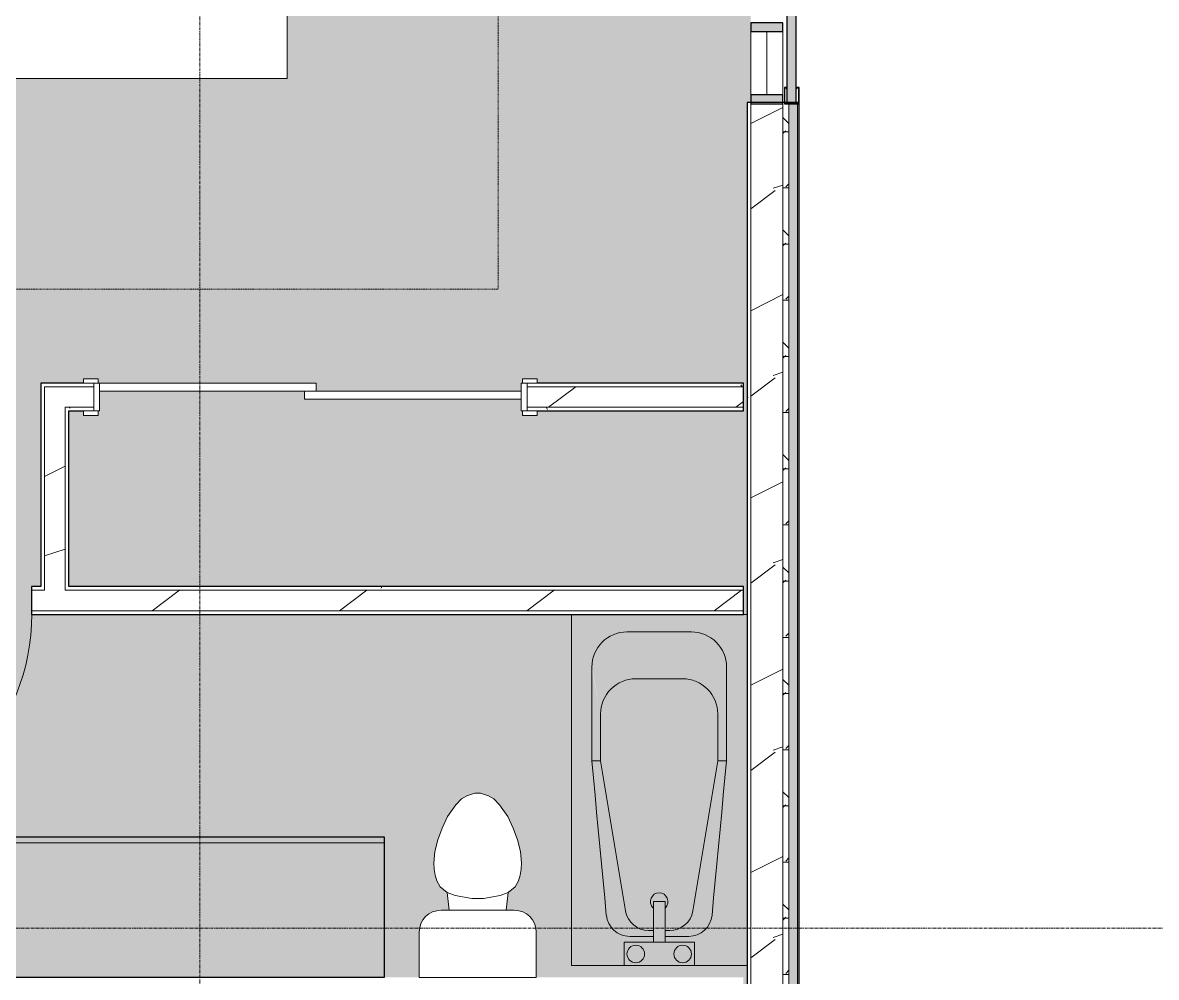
# Model space of a CAD drawing. Header units: inches. Extents: x -4414 to -113, y 9396 to 12816.
# Drawn here: x -2194.5 to -2000.9, y 11860.2 to 12023.2 of the extents above; entities that cross this region are included whole.
import ezdxf

# ---------------------------------------------------------------- set-up
doc = ezdxf.new("R2010")
doc.units = ezdxf.units.IN
doc.header["$MEASUREMENT"] = 0
doc.linetypes.add('Dash 1_16_', pattern=[0.125, 0.0625, -0.0625])
doc.linetypes.add('Grid Line 1_2_', pattern=[0.875, 0.5, -0.125, 0.125, -0.125])
for name, color, linetype, lineweight in [('0-1', 7, 'Continuous', 5), ('0-2', 7, 'Continuous', 9), ('A-AREA-PATT-4', 254, 'Continuous', 9), ('A-DOOR-1', 7, 'Continuous', 9), ('A-DOOR-2', 90, 'Continuous', 13), ('A-DOOR-FRAM-1', 90, 'Continuous', 13), ('A-GLAZ-CWMG', 51, 'Continuous', 9), ('A-GLAZ-CWMG-1', 51, 'Continuous', 25), ('A-WALL', 113, 'Continuous', 9), ('A-WALL-3', 250, 'Continuous', 25), ('A-WALL-4', 7, 'Continuous', 9), ('A-WALL-5', 113, 'Continuous', 5), ('A-WALL-6', 113, 'Continuous', 25), ('A-WALL-PATT-1', 8, 'Continuous', 9), ('A-WALL-PATT-2', 7, 'Continuous', 9), ('A-WALL-PATT-3', 111, 'Continuous', 9), ('I-FURN-1', 7, 'Continuous', 9), ('I-FURN-HDLN-1', 9, 'Dash 1_16_', 9), ('P-SANR-FIXT-1', 7, 'Continuous', 9), ('P-SANR-FIXT-2', 8, 'Continuous', 9), ('Q-CASE-1', 9, 'Continuous', 9), ('Q-CASE-2', 250, 'Continuous', 25), ('Q-CASE-3', 7, 'Continuous', 9), ('S-GRID-1', 1, 'Grid Line 1_2_', 9)]:
    doc.layers.add(name, color=color, linetype=linetype, lineweight=lineweight)
pattern_1 = [(0, (0, 0), (61.44, 15.36), [2.534, -43.546, 2.534, -43.546, -245.76]), (0, (0, 0), (61.44, 15.36), [-92.16, 2.534, -89.626, 2.534, -43.546, -107.52]), (0, (0, 0), (61.44, 15.36), [-230.4, 2.534, -28.186, 2.534, -74.266]), (120, (23.04, 7.68), (-44.02215, 45.5286), [2.534, -43.546, 2.534, -43.546, -245.76]), (120, (23.04, 7.68), (-44.02215, 45.5286), [-92.16, 2.534, -89.626, 2.534, -43.546, -107.52]), (120, (23.04, 7.68), (-44.02215, 45.5286), [-230.4, 2.534, -28.186, 2.534, -74.266]), (240, (30.72, 38.4), (-17.41785, -60.8886), [2.534, -43.546, 2.534, -43.546, -245.76]), (240, (30.72, 38.4), (-17.41785, -60.8886), [-92.16, 2.534, -89.626, 2.534, -43.546, -107.52]), (240, (30.72, 38.4), (-17.41785, -60.8886), [-230.4, 2.534, -28.186, 2.534, -74.266])]
pattern_2 = [(216.87, (12.795, 31.987), (95.9612857, 63.9749714), [15.994, -143.942]), (206.565, (31.987, 22.391), (-31.986981, -31.986924), [35.763, -35.763]), (198.435, (31.987, 6.397), (-63.974746, -31.987128), [20.231, -80.922])]

# ---------------------------------------------------------------- blocks, each defined once
blk = doc.blocks.new('Bed-Standard - King 78_ x 80_-1242963-FLOOR PLAN - 3RD FLOOR')
at = {"layer": 'I-FURN-1'}
for p, q in [((49.69, 38.2), (-28.31, 38.2)), ((-28.31, 38.2), (-28.31, -41.8)), ((49.69, -41.8), (49.69, 38.2)), ((-25.31, 36.2), (-25.31, 24.2)), ((-25.31, 36.2), (46.69, 36.2)), ((46.69, 36.2), (46.69, 24.2)), ((49.69, 24.2), (-28.31, 17.63)), ((-25.31, 24.2), (46.69, 24.2)), ((-28.31, -41.8), (49.69, -41.8))]:
    blk.add_line(p, q, dxfattribs=at)
at = {"layer": 'I-FURN-HDLN-1'}
for p, q in [((-64.31, 38.2), (-64.31, -77.8)), ((73.69, -77.8), (73.69, 38.2)), ((-64.31, -77.8), (73.69, -77.8))]:
    blk.add_line(p, q, dxfattribs=at)
blk = doc.blocks.new('FOLDING_SLIDING CLOSET - 72_ x 80_-1372823-FLOOR PLAN - 3RD FLOOR')
at = {"layer": 'A-DOOR-1'}
for p, q in [((-36.25, 3), (-38.75, 3)), ((-38.75, 3), (-38.75, 2.25)), ((-38.75, 2.25), (-36.25, 2.25)), ((-36.25, 2.25), (-36.25, 3)), ((38.75, 3), (36.25, 3)), ((36.25, 3), (36.25, 2.25)), ((36.25, 2.25), (38.75, 2.25)), ((38.75, 2.25), (38.75, 3)), ((-36.25, -2.5), (-38.75, -2.5)), ((-38.75, -2.5), (-38.75, -3.25)), ((-38.75, -3.25), (-36.25, -3.25)), ((-36.25, -3.25), (-36.25, -2.5)), ((38.75, -2.5), (36.25, -2.5)), ((36.25, -2.5), (36.25, -3.25)), ((36.25, -3.25), (38.75, -3.25)), ((38.75, -3.25), (38.75, -2.5))]:
    blk.add_line(p, q, dxfattribs=at)
at = {"layer": 'A-DOOR-2'}
for p, q in [((1, 2.25), (-36, 2.25)), ((-36, 2.25), (-36, 0.875)), ((1, 0.875), (1, 2.25)), ((-36, 0.875), (1, 0.875)), ((36, 0.875), (-1, 0.875)), ((-1, 0.875), (-1, -0.5)), ((36, -0.5), (36, 0.875)), ((-1, -0.5), (36, -0.5))]:
    blk.add_line(p, q, dxfattribs=at)
at = {"layer": 'A-DOOR-FRAM-1'}
for p, q in [((-36, 2.25), (-37, 2.25)), ((-37, 2.25), (-37, -2.5)), ((-36, -2.5), (-36, 2.25)), ((36, 2.25), (36, -2.5)), ((37, 2.25), (36, 2.25)), ((37, -2.5), (37, 2.25)), ((-37, -2.5), (-36, -2.5)), ((36, -2.5), (37, -2.5))]:
    blk.add_line(p, q, dxfattribs=at)
blk = doc.blocks.new('Single-Flush - 36_ x 84_-1372839-FLOOR PLAN - 3RD FLOOR')
at = {"layer": 'A-DOOR-1'}
blk.add_arc((18, 2.37), 36.07, 93.1789, 180, dxfattribs=at)
at = {"layer": 'A-DOOR-2'}
for p, q in [((16, 2.37), (16, 38.39)), ((18, 38.39), (16, 38.39)), ((18, 2.37), (18, 38.39)), ((18, 2.37), (16, 2.37))]:
    blk.add_line(p, q, dxfattribs=at)
blk = doc.blocks.new('Toilet-Domestic-3D - Toilet-Domestic-3D-1372870-FLOOR PLAN - 3RD FLOOR')
at = {"layer": 'P-SANR-FIXT-1'}
for p, q in [((-1.87, 11.5), (-0.5, 12)), ((-0.5, 12), (0.5, 12)), ((0.5, 12), (1.87, 11.5)), ((-5.13, 8), (-3.74, 10)), ((-3.74, 10), (-2.74, 11)), ((-2.74, 11), (-1.87, 11.5)), ((1.87, 11.5), (2.74, 11)), ((2.74, 11), (3.74, 10)), ((3.74, 10), (5.13, 8)), ((-6.06, 6), (-5.13, 8)), ((5.13, 8), (6.06, 6)), ((-6.79, 4), (-6.06, 6)), ((6.06, 6), (6.79, 4)), ((-7.33, 1.99), (-6.79, 4)), ((6.79, 4), (7.33, 1.99)), ((-7.5, 0), (-7.33, 1.99)), ((7.33, 1.99), (7.5, 0)), ((-7.41, -1), (-7.5, 0)), ((-7.24, -2), (-7.41, -1)), ((7.41, -1), (7.24, -2)), ((7.5, 0), (7.41, -1)), ((-6.97, -3), (-7.24, -2)), ((-6.4, -4), (-6.97, -3)), ((6.97, -3), (6.4, -4)), ((7.24, -2), (6.97, -3)), ((-5.21, -5), (-6.4, -4)), ((-3.84, -5.5), (-5.21, -5)), ((-4.86, -8.02), (-5.21, -5)), ((-1, -6), (-3.84, -5.5)), ((3.84, -5.5), (1, -6)), ((5.21, -5), (3.84, -5.5)), ((4.86, -8.02), (5.21, -5)), ((6.4, -4), (5.21, -5)), ((1, -6), (-1, -6)), ((6.25, -8.02), (-6.25, -8.02)), ((-9.98, -11.75), (-9.98, -19.48)), ((9.98, -19.48), (9.98, -11.75)), ((-9.98, -19.48), (9.98, -19.48))]:
    blk.add_line(p, q, dxfattribs=at)
for centre, start, end in [((-6.25, -11.75), 90, 180), ((6.25, -11.75), 0, 90)]:
    blk.add_arc(centre, 3.73, start, end, dxfattribs=at)
blk = doc.blocks.new('OD_CW_Base Cabinet - OD_CW_Base Cabinet-1420773-FLOOR PLAN - 3RD FLOOR')
at = {"layer": 'Q-CASE-1'}
for points in [[(86.32, -1), (99.95, -1), (99.95, 0), (0.74, 0), (0.74, -1), (86.22, -1)], [(89.04, -24), (99.95, -24), (99.95, -1), (0.74, -1), (0.74, -24), (86.32, -24)]]:
    blk.add_hatch(color=256, dxfattribs=at).paths.add_polyline_path(points, flags=0)
at = {"layer": 'Q-CASE-2'}
for p, q in [((0.74, -24), (0.74, 0)), ((0.74, 0), (99.95, 0)), ((99.95, 0), (99.95, -24)), ((99.95, -24), (0.74, -24))]:
    blk.add_line(p, q, dxfattribs=at)
at = {"layer": 'Q-CASE-3'}
for p, q in [((0.74, -1), (0.74, 0)), ((0.74, 0), (99.95, 0)), ((99.95, -1), (0.74, -1)), ((0.74, -24), (0.74, -1)), ((0.74, -1), (99.95, -1)), ((99.95, 0), (99.95, -1)), ((99.95, -1), (99.95, -24)), ((99.95, -24), (0.74, -24))]:
    blk.add_line(p, q, dxfattribs=at)
blk = doc.blocks.new('Bath Tub - Maestro - 60_x30_-1372872-FLOOR PLAN - 3RD FLOOR')
at = {"layer": 'P-SANR-FIXT-2'}
for points in [[(0, -9), (4, -9), (4, -14), (5, -14), (5.05, -9.3), (5.21, -8.67), (5.48, -8.06), (5.83, -7.51), (6.27, -7.03), (6.79, -6.62), (7.64, -6.21), (7.98, -6.09), (9.35, -5.91), (35, -3.5), (51, -3.5), (52.04, -3.59), (53.05, -3.86), (54, -4.3), (54.86, -4.9), (55.6, -5.64), (56.2, -6.5), (56.64, -7.45), (56.91, -8.46), (57, -9.5), (57, -20.5), (56.8, -22.05), (56.2, -23.5), (55.24, -24.74), (54, -25.7), (52.55, -26.3), (50.69, -26.5), (35, -26.5), (7.98, -23.91), (7.36, -23.69), (6.79, -23.38), (6.27, -22.97), (5.83, -22.49), (5.48, -21.94), (5.21, -21.33), (5.05, -20.7), (5, -19), (5, -16), (4, -16), (4, -21), (0, -21), (0, -30), (60, -30), (60, 0), (0, 0), (0, -7.2)], [(8.63, -5.97), (9.35, -9.26), (35, -5), (35, -3.5), (8.84, -5.95)], [(35, -4.09), (35, -5), (43, -5), (50.69, -3.5), (35, -3.5), (35, -3.77)], [(43, -5), (44.55, -5.2), (46.03, -5.83), (47.28, -6.81), (48.2, -8), (48.8, -9.5), (49, -11), (57, -9.5), (56.91, -8.46), (56.64, -7.45), (56.2, -6.5), (55.29, -5.34), (54.86, -4.9), (54, -4.3), (53.05, -3.86), (52.04, -3.59), (50.69, -3.56), (44.22, -4.77)], [(6, -14), (10.94, -14), (10.94, -16), (6, -16), (6, -16.8), (6.24, -18.17), (6.98, -19.41), (8.03, -20.28), (9.35, -20.74), (35, -25), (43, -25), (44.55, -24.8), (46, -24.2), (47.24, -23.24), (48.2, -22), (48.8, -20.5), (49, -19), (49, -11), (48.8, -9.45), (48.12, -7.9), (47.24, -6.76), (46, -5.8), (44.55, -5.2), (43, -5), (35, -5), (9.13, -9.33), (8.03, -9.72), (6.82, -10.83), (6.24, -11.83), (6, -13.2)], [(5, -9.96), (6, -13.2), (6.24, -11.83), (6.98, -10.59), (8.03, -9.72), (9.35, -9.26), (8.63, -5.97), (7.64, -6.21), (7.36, -6.31), (6.74, -6.66), (6.27, -7.03), (5.72, -7.68), (5.48, -8.06), (5.21, -8.67), (5.05, -9.3)], [(49, -12.67), (49, -19), (57, -20.5), (57, -9.5), (49, -11)], [(4, -16), (10.94, -16), (10.94, -14), (4, -14)], [(5, -20.04), (5.05, -20.7), (5.24, -21.4), (5.72, -22.32), (5.87, -22.53), (6.33, -23.02), (6.79, -23.38), (7.64, -23.79), (8, -23.92), (8.63, -24.03), (9.35, -20.74), (8.03, -20.28), (6.95, -19.38), (6.24, -18.17), (6, -16.8), (5.05, -19.87)], [(43, -25), (51, -26.5), (52.55, -26.3), (54, -25.7), (55.42, -24.51), (56.24, -23.4), (56.8, -22.05), (57, -20.5), (49, -19), (48.8, -20.55), (48.16, -22.05), (47.03, -23.4), (46, -24.2), (44.55, -24.8)], [(8.63, -24.03), (35, -26.5), (35, -25), (9.35, -20.74), (8.65, -23.91)], [(35, -25.91), (35, -26.5), (50.69, -26.44), (43, -25), (35, -25), (35, -25.46)]]:
    blk.add_hatch(color=256, dxfattribs=at).paths.add_polyline_path(points, flags=0)
h = blk.add_hatch(color=256, dxfattribs=at)
h.paths.add_polyline_path([(0, -16), (0, -21), (4, -21), (4, -9), (0, -9), (0, -14)], flags=0)
h.paths.add_polyline_path([(0.5, -19), (0.55, -18.61), (0.7, -18.25), (0.94, -17.94), (1.25, -17.7), (1.61, -17.55), (2, -17.5), (2.39, -17.55), (3.02, -17.91), (3.06, -17.94), (3.3, -18.25), (3.45, -18.61), (3.5, -19), (3.43, -19.44), (3.3, -19.75), (3.06, -20.06), (2.75, -20.3), (2.38, -20.45), (2, -20.5), (1.61, -20.45), (1.25, -20.3), (0.94, -20.06), (0.7, -19.75), (0.55, -19.39)], flags=0)
h.paths.add_polyline_path([(0.5, -11), (0.55, -10.61), (0.7, -10.25), (0.94, -9.94), (1.25, -9.7), (1.61, -9.55), (2, -9.5), (2.39, -9.55), (2.75, -9.7), (3.06, -9.94), (3.3, -10.25), (3.45, -10.61), (3.5, -11), (3.33, -11.67), (3.3, -11.75), (3.06, -12.06), (2.75, -12.3), (2.39, -12.45), (2, -12.5), (1.61, -12.45), (1.25, -12.3), (0.94, -12.06), (0.7, -11.75), (0.55, -11.39)], flags=0)
h = blk.add_hatch(color=256, dxfattribs=at)
h.paths.add_polyline_path([(0.5, -19), (0.55, -19.39), (0.7, -19.75), (0.94, -20.06), (1.25, -20.3), (1.61, -20.45), (2, -20.5), (2.39, -20.45), (2.75, -20.3), (3.06, -20.06), (3.43, -19.44), (3.45, -19.39), (3.5, -19), (3.45, -18.61), (3.3, -18.25), (3.02, -17.91), (2.75, -17.7), (2.39, -17.55), (2, -17.5), (1.61, -17.55), (1.25, -17.7), (0.94, -17.94), (0.7, -18.25), (0.55, -18.61)], flags=0)
h.paths.add_polyline_path([(0.5, -11), (0.55, -11.39), (0.7, -11.75), (0.94, -12.06), (1.25, -12.3), (1.61, -12.45), (2, -12.5), (2.39, -12.45), (2.75, -12.3), (3.06, -12.06), (3.33, -11.67), (3.45, -11.39), (3.5, -11), (3.45, -10.61), (3.3, -10.25), (3.06, -9.94), (2.75, -9.7), (2.39, -9.55), (2, -9.5), (1.61, -9.55), (1.25, -9.7), (0.94, -9.94), (0.7, -10.25), (0.55, -10.61)], flags=0)
h = blk.add_hatch(color=256, dxfattribs=at)
h.paths.add_polyline_path([(5, -20.04), (6, -16.8), (6, -16), (5, -16), (5, -19.61)], flags=0)
h.paths.add_polyline_path([(5, -10.92), (5, -14), (6, -14), (6, -13.2), (5, -9.96), (5, -10.39)], flags=0)
at = {"layer": 'P-SANR-FIXT-1'}
for p, q in [((60, 0), (0, 0)), ((0, 0), (0, -9)), ((35, -3.5), (51, -3.5)), ((35, -5), (35, -3.5)), ((35, -5), (9.35, -9.26)), ((43, -5), (35, -5)), ((4, -9), (0, -9)), ((0, -9), (0, -21)), ((4, -14), (4, -9)), ((57, -9.5), (57, -20.5)), ((5, -14), (5, -9.96)), ((49, -19), (49, -11)), ((6, -13.2), (6, -14)), ((4, -16), (4, -14)), ((4, -14), (10.94, -14)), ((10.94, -16), (10.94, -14)), ((4, -21), (4, -16)), ((10.94, -16), (4, -16)), ((5, -20.04), (5, -16)), ((6, -16), (6, -16.8)), ((0, -21), (0, -30)), ((0, -21), (4, -21)), ((9.35, -20.74), (35, -25)), ((35, -25), (35, -26.5)), ((35, -25), (43, -25)), ((51, -26.5), (35, -26.5)), ((60, -30), (60, -29.37))]:
    blk.add_line(p, q, dxfattribs=at)
at = {"layer": 'P-SANR-FIXT-1', "flags": 128}
for points in [[(8.63, -5.97), (11.56, -5.7), (14.49, -5.42), (17.42, -5.15), (20.35, -4.87), (23.28, -4.6), (26.21, -4.32), (29.14, -4.05), (32.07, -3.77), (35, -3.5)], [(35, -26.5), (32.07, -26.23), (29.14, -25.95), (26.21, -25.68), (23.28, -25.4), (20.35, -25.13), (17.42, -24.85), (14.49, -24.58), (11.56, -24.3), (8.63, -24.03)]]:
    blk.add_lwpolyline(points, dxfattribs=at)
at = {"layer": 'P-SANR-FIXT-1'}
for centre, radius, start, end in [((51, -9.5), 6, 0, 90), ((43, -11), 6, 360, 90), ((9, -9.96), 4, 95.3558, 180), ((2, -11), 1.5, 0, 180), ((10, -13.2), 4, 99.4223, 180), ((2, -11), 1.5, 180, 360), ((10.94, -15), 1.5, 0, 135), ((10.94, -15), 1.5, 225, 360), ((10, -16.8), 4, 180, 260.5777), ((2, -19), 1.5, 0, 180), ((2, -19), 1.5, 180, 360), ((43, -19), 6, 270, 0), ((9, -20.04), 4, 180, 264.6442), ((51, -20.5), 6, 270, 0)]:
    blk.add_arc(centre, radius, start, end, dxfattribs=at)
blk = doc.blocks.new('1750 Ox - Unit Layouts_rvt-1-FLOOR PLAN - 3RD FLOOR')
at = {"layer": 'A-WALL-PATT-1'}
h = blk.add_hatch(dxfattribs=at)
h.set_pattern_fill('FP_1', color=256, style=0, pattern_type=2)
h.set_pattern_definition(pattern_2)
h.paths.add_polyline_path([(-2071.42, 11957.54), (-2071.42, 11961.04), (-2108.37, 11961.04), (-2108.37, 11957.54)], flags=0)
h.paths.add_polyline_path([(-2190.75, 11957.54), (-2182.37, 11957.54), (-2182.37, 11961.04), (-2190.75, 11961.04)], flags=0)
h = blk.add_hatch(dxfattribs=at)
h.set_pattern_fill('FP_1', color=256, style=0, pattern_type=2)
h.set_pattern_definition(pattern_2)
h.paths.add_polyline_path([(-2187.25, 11926.29), (-2187.25, 11957.54), (-2190.75, 11957.54), (-2190.75, 11926.29)], flags=0)
h = blk.add_hatch(dxfattribs=at)
h.set_pattern_fill('FP_1', color=256, style=0, pattern_type=2)
h.set_pattern_definition(pattern_2)
h.paths.add_polyline_path([(-2181.14, 11922.79), (-2071.42, 11922.79), (-2071.42, 11926.29), (-2193, 11926.29), (-2193, 11922.79)], flags=0)
h.paths.add_polyline_path([(-2232.01, 11922.79), (-2229, 11922.79), (-2229, 11926.29), (-2232.63, 11926.29), (-2232.63, 11922.79)], flags=0)
at = {"layer": 'A-WALL-PATT-2'}
h = blk.add_hatch(dxfattribs=at)
h.set_pattern_fill('FP_2', color=256, style=0, pattern_type=2)
h.set_pattern_definition(pattern_1)
h.paths.add_polyline_path([(-2108.37, 11961.04), (-2071.42, 11961.04), (-2071.42, 11961.66), (-2108.37, 11961.66)], flags=0)
h.paths.add_polyline_path([(-2182.37, 11961.04), (-2182.37, 11961.66), (-2191.37, 11961.66), (-2191.37, 11961.04), (-2184.12, 11961.04)], flags=0)
h = blk.add_hatch(dxfattribs=at)
h.set_pattern_fill('FP_2', color=256, style=0, pattern_type=2)
h.set_pattern_definition(pattern_1)
h.paths.add_polyline_path([(-2071.42, 11956.91), (-2071.42, 11957.54), (-2108.37, 11957.54), (-2108.37, 11956.91), (-2106.62, 11956.91)], flags=0)
h.paths.add_polyline_path([(-2186.99, 11956.91), (-2182.37, 11956.91), (-2182.37, 11957.54), (-2187.25, 11957.54), (-2187.25, 11956.91)], flags=0)
h = blk.add_hatch(dxfattribs=at)
h.set_pattern_fill('FP_2', color=256, style=0, pattern_type=2)
h.set_pattern_definition(pattern_1)
h.paths.add_polyline_path([(-2071.42, 11926.29), (-2071.42, 11926.91), (-2187.25, 11926.91), (-2187.25, 11926.29), (-2088.13, 11926.29)], flags=0)
h.paths.add_polyline_path([(-2193, 11926.29), (-2190.75, 11926.29), (-2190.75, 11926.91), (-2193, 11926.91)], flags=0)
h.paths.add_polyline_path([(-2229, 11926.29), (-2229, 11926.91), (-2232.01, 11926.91), (-2232.01, 11926.29)], flags=0)
at = {"layer": 'A-WALL-3'}
for p, q in [((-2184.12, 11961.66), (-2191.37, 11961.66)), ((-2191.37, 11961.66), (-2191.37, 11961.04)), ((-2191.37, 11961.04), (-2191.37, 11956.91)), ((-2071.42, 11961.66), (-2106.62, 11961.66)), ((-2071.42, 11956.91), (-2071.42, 11961.66)), ((-2191.37, 11956.91), (-2191.37, 11926.91)), ((-2186.62, 11956.91), (-2184.12, 11956.91)), ((-2186.62, 11926.91), (-2186.62, 11956.91)), ((-2106.62, 11956.91), (-2071.42, 11956.91)), ((-2191.37, 11926.91), (-2193, 11926.91)), ((-2193, 11926.91), (-2193, 11922.16)), ((-2071.42, 11926.91), (-2186.62, 11926.91)), ((-2071.42, 11922.16), (-2071.42, 11926.91)), ((-2193, 11922.16), (-2071.42, 11922.16))]:
    blk.add_line(p, q, dxfattribs=at)
at = {"layer": 'A-WALL-4'}
for p, q in [((-2190.75, 11961.04), (-2182.37, 11961.04)), ((-2190.75, 11957.54), (-2190.75, 11961.04)), ((-2108.37, 11961.04), (-2071.42, 11961.04)), ((-2190.75, 11956.91), (-2190.75, 11957.54)), ((-2190.75, 11956.91), (-2190.75, 11926.91)), ((-2187.25, 11957.54), (-2182.37, 11957.54)), ((-2187.25, 11956.91), (-2187.25, 11957.54)), ((-2187.25, 11956.91), (-2187.25, 11926.91)), ((-2108.37, 11957.54), (-2071.42, 11957.54)), ((-2193, 11926.29), (-2190.75, 11926.29)), ((-2190.75, 11926.29), (-2190.75, 11926.91)), ((-2187.25, 11926.29), (-2187.25, 11926.91)), ((-2187.25, 11926.29), (-2071.42, 11926.29)), ((-2193, 11922.79), (-2071.42, 11922.79))]:
    blk.add_line(p, q, dxfattribs=at)
at = {"layer": '0-2'}
for name, p, rotation in [('Bed-Standard - King 78_ x 80_-1242963-FLOOR PLAN - 3RD FLOOR', (-2191.11, 12042.03), 90.00000000000058), ('Single-Flush - 36_ x 84_-1372839-FLOOR PLAN - 3RD FLOOR', (-2211, 11924.54), 180), ('Bath Tub - Maestro - 60_x30_-1372872-FLOOR PLAN - 3RD FLOOR', (-2100.8, 11862.16), 89.99999999999488)]:
    blk.add_blockref(name, p, dxfattribs=dict(at, rotation=rotation))
for name, p in [('FOLDING_SLIDING CLOSET - 72_ x 80_-1372823-FLOOR PLAN - 3RD FLOOR', (-2145.37, 11959.41)), ('Toilet-Domestic-3D - Toilet-Domestic-3D-1372870-FLOOR PLAN - 3RD FLOOR', (-2116.8, 11879.64)), ('OD_CW_Base Cabinet - OD_CW_Base Cabinet-1420773-FLOOR PLAN - 3RD FLOOR', (-2232.74, 11884.16))]:
    blk.add_blockref(name, p, dxfattribs=at)
blk = doc.blocks.new('Rectangular Mullion - Stud - Base_Head-1769239-FLOOR PLAN - 3RD FLOOR')
at = {"layer": 'A-GLAZ-CWMG'}
h = blk.add_hatch(dxfattribs=at)
h.set_pattern_fill('FP_15', color=256, style=0, pattern_type=2)
h.set_pattern_definition([(270, (-2067.424, 12015.562), (8, 5e-16), [])])
h.paths.add_polyline_path([(-2070.17, 12010.89), (-2064.67, 12010.89), (-2064.69, 12021.73), (-2070.17, 12021.73), (-2070.17, 12010.89)], flags=0)
for p, q in [((-2070.17, 12010.89), (-2070.17, 12021.73)), ((-2064.67, 12021.73), (-2064.67, 12010.89))]:
    blk.add_line(p, q, dxfattribs=at)
blk = doc.blocks.new('Rectangular Mullion - Stud - Vertical-1740712-FLOOR PLAN - 3RD FLOOR')
at = {"layer": 'A-GLAZ-CWMG'}
blk.add_hatch(color=256, dxfattribs=at).paths.add_polyline_path([(-0.19, -2.75), (-0.19, 2.75), (-1.5, 2.75), (-1.5, -2.75)], flags=0)
at = {"layer": 'A-GLAZ-CWMG-1'}
for p, q in [((0, 2.75), (-1.5, 2.75)), ((-1.5, 2.75), (-1.5, -2.75)), ((0, -2.75), (0, 2.75)), ((-1.5, -2.75), (0, -2.75))]:
    blk.add_line(p, q, dxfattribs=at)
blk = doc.blocks.new('Rectangular Mullion - Profile_Polycarbonate_right-1739823-FLOOR PLAN - 3RD FLOOR')
at = {"layer": 'A-GLAZ-CWMG'}
blk.add_hatch(color=256, dxfattribs=at).paths.add_polyline_path([(-0.19, 1.22), (-0.19, 1.29), (-2.75, 1.22), (-2.69, 1.22)], flags=0)
at = {"layer": 'A-GLAZ-CWMG-1'}
for p, q in [((0, 1.29), (-2.75, 1.29)), ((-2.75, 1.29), (-2.75, 0.79)), ((-2.75, 0.79), (-2.5, 0.79)), ((-2.69, 0.85), (-2.69, 1.22)), ((-2.69, 1.22), (-0.06, 1.22)), ((-2.5, 0.85), (-2.69, 0.85)), ((-2.5, 0.79), (-2.5, 0.85)), ((-0.06, 1.22), (-0.06, -1.15)), ((0, -1.21), (0, 1.29)), ((-2.5, -0.79), (-2.75, -0.79)), ((-2.75, -0.79), (-2.75, -1.21)), ((-2.75, -1.21), (0, -1.21)), ((-2.69, -1.15), (-2.69, -0.85)), ((-2.69, -0.85), (-2.5, -0.85)), ((-0.06, -1.15), (-2.69, -1.15)), ((-2.5, -0.85), (-2.5, -0.79))]:
    blk.add_line(p, q, dxfattribs=at)
blk = doc.blocks.new('Rectangular Mullion - Stud - Vertical-1740709-FLOOR PLAN - 3RD FLOOR')
at = {"layer": 'A-GLAZ-CWMG'}
blk.add_hatch(color=256, dxfattribs=at).paths.add_polyline_path([(0, 2.75), (1.5, 2.75), (1.5, -2.75), (0, -2.75)], flags=0)
at = {"layer": 'A-GLAZ-CWMG-1'}
for p, q in [((0, -2.75), (0, 2.75)), ((0, 2.75), (1.5, 2.75)), ((1.5, 2.75), (1.5, -2.75)), ((1.5, -2.75), (0, -2.75))]:
    blk.add_line(p, q, dxfattribs=at)

msp = doc.modelspace()

# ---------------------------------------------------------------- hatches: boundary and pattern name
at = {"layer": 'A-AREA-PATT-4'}
h = msp.add_hatch(color=256, dxfattribs=at)
h.paths.add_polyline_path([(-2179.3226, 11685.9894), (-2070.7987, 11685.9894), (-2070.7987, 11817.3894), (-2100.9487, 11817.3894), (-2100.9487, 11823.7769), (-2096.1987, 11823.7769), (-2096.1987, 11822.1394), (-2070.7987, 11822.1394), (-2070.7987, 11824.6519), (-2091.1737, 11824.6519), (-2091.1737, 11825.7617), (-2091.6737, 11825.8394), (-2091.6737, 11826.2921), (-2091.1737, 11826.2921), (-2091.1737, 11842.8372), (-2091.6737, 11842.9019), (-2091.6737, 11842.9666), (-2091.1737, 11842.9666), (-2091.1737, 11852.6519), (-2070.7987, 11852.6519), (-2070.7987, 11862.1644), (-2100.7987, 11862.1644), (-2100.7987, 11922.1644), (-2193.0016, 11922.1644), (-2193.0016, 11926.9144), (-2191.3711, 11926.9144), (-2191.3711, 11961.6644), (-2184.1211, 11961.6644), (-2184.1211, 11962.4144), (-2181.6211, 11962.4144), (-2181.6211, 11961.6644), (-2144.3711, 11961.6644), (-2144.3711, 11960.2894), (-2109.3711, 11960.2894), (-2109.3711, 11961.6644), (-2109.1211, 11961.6644), (-2109.1211, 11962.4144), (-2106.6211, 11962.4144), (-2106.6211, 11961.6644), (-2071.4237, 11961.6644), (-2071.4237, 11956.9144), (-2106.6211, 11956.9144), (-2106.6211, 11956.1644), (-2109.1211, 11956.1644), (-2109.1211, 11956.9144), (-2109.3711, 11956.9144), (-2109.3711, 11958.9144), (-2146.3711, 11958.9144), (-2146.4239, 11960.2894), (-2181.3711, 11960.2894), (-2181.3711, 11956.9144), (-2181.6211, 11956.9144), (-2181.6211, 11956.1644), (-2184.1211, 11956.1644), (-2184.1211, 11956.9144), (-2186.6211, 11956.9144), (-2186.6211, 11926.9144), (-2071.4237, 11926.9144), (-2071.4237, 11922.1644), (-2070.7987, 11922.1644), (-2070.7987, 12009.5769), (-2070.1737, 12009.5769), (-2070.1737, 12115.9644), (-2177.3112, 12115.9644), (-2177.3112, 12119.2769), (-2215.3362, 12119.2769), (-2215.3362, 12115.9019), (-2292.5112, 12115.9019), (-2292.5112, 12119.2769), (-2330.5362, 12119.2769), (-2330.5362, 12115.9019), (-2369.3112, 12115.9019), (-2369.3112, 12119.2769), (-2407.3362, 12119.2769), (-2407.3362, 12115.9019), (-2437.2987, 12115.9019), (-2437.2987, 12082.5269), (-2442.9237, 12082.5269), (-2442.9237, 11936.1644), (-2361.0404, 11936.1644), (-2361.0404, 11949.8215), (-2344.5404, 11949.8215), (-2344.5404, 11936.1644), (-2337.0404, 11936.1644), (-2337.0404, 11949.8215), (-2320.5404, 11949.8215), (-2320.5404, 11936.1644), (-2313.0404, 11936.1644), (-2313.0404, 11949.8215), (-2296.5404, 11949.8215), (-2296.5404, 11936.1644), (-2290.3541, 11936.1644), (-2290.3541, 11900.1644), (-2347.4444, 11900.1644), (-2347.4444, 11898.7362), (-2347.6412, 11898.5394), (-2348.5373, 11898.5394), (-2348.5373, 11898.2894), (-2352.4003, 11898.2894), (-2352.4003, 11898.0394), (-2354.1051, 11898.0394), (-2354.1051, 11898.2894), (-2363.5944, 11898.2894), (-2363.5944, 11898.0394), (-2364.185, 11898.0394), (-2364.185, 11898.2894), (-2364.7755, 11898.2894), (-2364.7755, 11898.0394), (-2365.3661, 11898.0394), (-2365.3661, 11898.2894), (-2365.9566, 11898.2894), (-2365.9566, 11898.0394), (-2366.5472, 11898.0394), (-2366.5472, 11898.2894), (-2367.1377, 11898.2894), (-2367.1377, 11898.0394), (-2367.7283, 11898.0394), (-2367.7283, 11898.2894), (-2370.3514, 11898.2894), (-2370.3725, 11898.5394), (-2371.3008, 11898.5926), (-2371.4444, 11898.7362), (-2371.4444, 11900.1644), (-2418.9237, 11900.1644), (-2418.9237, 11870.1644), (-2418.5487, 11870.1644), (-2418.5487, 11846.1644), (-2418.9237, 11846.1644), (-2418.9237, 11842.9144), (-2410.9237, 11842.9144), (-2410.9237, 11807.1644), (-2413.6585, 11807.1644), (-2413.6585, 11801.7769), (-2418.4085, 11801.7769), (-2418.4085, 11802.4144), (-2442.9237, 11802.4144), (-2442.9237, 11771.1394), (-2418.4085, 11771.1394), (-2418.4085, 11771.7769), (-2413.6585, 11771.7769), (-2413.6585, 11766.3894), (-2442.9237, 11766.3894), (-2442.9237, 11748.3894), (-2443.9237, 11748.3894), (-2443.9237, 11746.3894), (-2445.8612, 11746.3894), (-2445.8612, 11710.3894), (-2443.9237, 11710.3894), (-2443.9237, 11708.3894), (-2442.9237, 11708.3367), (-2442.9237, 11708.1894), (-2351.0694, 11708.1894), (-2351.0694, 11769.6144), (-2346.3194, 11769.6144), (-2346.3194, 11685.9894), (-2344.5694, 11685.9894), (-2344.5694, 11715.9894), (-2284.5694, 11715.9894), (-2284.5694, 11685.9894), (-2282.5694, 11685.9894), (-2282.5694, 11722.0132), (-2290.2956, 11722.0132), (-2291.26, 11722.1401), (-2292.1587, 11722.5124), (-2292.9304, 11723.1046), (-2293.5226, 11723.8763), (-2293.8948, 11724.775), (-2294.0218, 11725.8157), (-2294.0218, 11727.1277), (-2297.0456, 11726.78), (-2298.0456, 11725.5883), (-2299.0456, 11725.0215), (-2300.5551, 11724.6637), (-2302.0456, 11724.4894), (-2304.038, 11724.6637), (-2306.7262, 11725.4494), (-2308.0456, 11725.9296), (-2310.0456, 11726.8622), (-2312.0456, 11728.2496), (-2313.0456, 11729.2496), (-2313.5456, 11730.1157), (-2314.0456, 11731.4894), (-2314.0456, 11732.4894), (-2313.5456, 11733.8631), (-2313.0456, 11734.7292), (-2312.0456, 11735.7292), (-2310.0456, 11737.1166), (-2308.0456, 11738.0492), (-2305.5694, 11738.9048), (-2304.038, 11739.3151), (-2302.0456, 11739.4894), (-2300.5551, 11739.3151), (-2300.0456, 11739.2252), (-2299.0456, 11738.9573), (-2298.0456, 11738.3905), (-2297.0456, 11737.1988), (-2294.0218, 11736.8511), (-2294.0218, 11738.2394), (-2293.8948, 11739.2038), (-2293.5226, 11740.1025), (-2292.9304, 11740.8742), (-2292.1587, 11741.4664), (-2291.26, 11741.8386), (-2290.2956, 11741.9656), (-2282.5694, 11741.9656), (-2282.5694, 11747.9894), (-2306.5694, 11747.9894), (-2306.5694, 11809.2394), (-2346.3194, 11809.2394), (-2346.3194, 11805.6144), (-2351.0694, 11805.6144), (-2351.0694, 11860.1644), (-2341.1944, 11860.1644), (-2341.1944, 11860.9144), (-2338.6944, 11860.9144), (-2338.6944, 11860.1644), (-2313.4444, 11860.1644), (-2313.4444, 11858.7894), (-2290.4444, 11858.7894), (-2290.4444, 11860.1644), (-2290.1944, 11860.1644), (-2290.1944, 11860.9144), (-2287.6944, 11860.9144), (-2287.6944, 11860.1644), (-2275.1944, 11860.1644), (-2275.1944, 11855.4144), (-2277.8194, 11855.4144), (-2277.8194, 11802.9201), (-2249.0694, 11802.9201), (-2249.0694, 11783.0783), (-2248.3194, 11783.0783), (-2248.3194, 11780.5783), (-2249.0694, 11780.5783), (-2249.0694, 11743.3283), (-2250.4444, 11743.3283), (-2250.4444, 11708.3283), (-2249.0694, 11708.3283), (-2249.0474, 11708.0783), (-2248.3194, 11708.0783), (-2248.3194, 11705.5783), (-2249.0694, 11705.5783), (-2249.0694, 11685.9894), (-2198.4569, 11685.9894)], flags=0)
h.paths.add_polyline_path([(-2253.8194, 11685.9894), (-2253.8194, 11705.5783), (-2254.5694, 11705.5783), (-2254.5694, 11708.0783), (-2253.8194, 11708.0783), (-2253.8194, 11708.3283), (-2251.8194, 11708.3283), (-2251.8194, 11745.3283), (-2250.4444, 11745.3283), (-2250.4444, 11780.3283), (-2253.8194, 11780.3283), (-2253.8194, 11780.5783), (-2254.5694, 11780.5783), (-2254.5694, 11783.0783), (-2253.8194, 11783.0783), (-2253.8194, 11798.1701), (-2277.8194, 11798.1701), (-2277.8194, 11685.9894), (-2263.0074, 11685.9894)], flags=0)
h.paths.add_polyline_path([(-2198.8625, 11687.3283), (-2215.7294, 11687.3283), (-2215.7294, 11767.3283), (-2137.7294, 11767.3283), (-2137.7294, 11687.3283), (-2179.6701, 11687.3283)], flags=0)
h.paths.add_polyline_path([(-2121.4947, 11687.8283), (-2134.7294, 11687.8283), (-2134.7294, 11705.8283), (-2116.7294, 11705.8283), (-2116.7294, 11687.8283)], flags=0)
h.paths.add_polyline_path([(-2236.6612, 11687.8283), (-2236.6612, 11705.8283), (-2218.6612, 11705.8283), (-2218.6612, 11687.8283)], flags=0)
h.paths.add_polyline_path([(-2443.5487, 11710.3894), (-2443.9237, 11710.3894), (-2443.9237, 11712.1394), (-2407.9237, 11712.1394), (-2407.9237, 11710.3894), (-2442.9237, 11710.3894)], flags=0)
h.paths.add_polyline_path([(-2440.9237, 11807.1644), (-2440.9237, 11842.9144), (-2442.9237, 11842.9144), (-2442.9237, 11807.1644)], flags=0)
h.paths.add_polyline_path([(-2346.3194, 11813.9894), (-2282.5694, 11813.9894), (-2282.5694, 11855.4144), (-2287.6944, 11855.4144), (-2287.6944, 11854.6644), (-2290.1944, 11854.6644), (-2290.1944, 11855.4144), (-2290.4444, 11855.4144), (-2290.4444, 11857.4144), (-2315.4444, 11857.4144), (-2315.4444, 11858.7894), (-2338.4444, 11858.7894), (-2338.4444, 11855.4144), (-2338.6944, 11855.4144), (-2338.6944, 11854.6644), (-2341.1944, 11854.6644), (-2341.1944, 11855.4144), (-2346.3194, 11855.4144), (-2346.3194, 11854.6644)], flags=0)
h.paths.add_polyline_path([(-2096.8237, 11853.7769), (-2100.9487, 11853.7769), (-2100.9487, 11855.4144), (-2239.1944, 11855.4144), (-2239.1944, 11860.1644), (-2236.7572, 11860.1644), (-2236.7572, 11929.9144), (-2232.0072, 11929.9144), (-2232.0072, 11926.9144), (-2229.0016, 11926.9144), (-2229.0016, 11922.1644), (-2232.0072, 11922.1644), (-2232.0072, 11884.1644), (-2132.7987, 11884.1644), (-2132.7987, 11860.1644), (-2126.775, 11860.1644), (-2126.775, 11867.8906), (-2126.648, 11868.855), (-2126.2757, 11869.7537), (-2125.6836, 11870.5255), (-2124.9118, 11871.1176), (-2124.0132, 11871.4899), (-2122.4205, 11871.6168), (-2121.6604, 11871.6168), (-2122.0081, 11874.6406), (-2123.1999, 11875.6406), (-2123.7666, 11876.6406), (-2124.1244, 11878.1501), (-2124.2987, 11879.6406), (-2124.1244, 11881.633), (-2123.5865, 11883.6406), (-2122.8585, 11885.6406), (-2121.9259, 11887.6406), (-2120.5385, 11889.6406), (-2119.5385, 11890.6406), (-2118.6725, 11891.1406), (-2117.278, 11891.6406), (-2116.2987, 11891.6406), (-2114.925, 11891.1406), (-2114.059, 11890.6406), (-2113.059, 11889.6406), (-2111.6715, 11887.6406), (-2110.7389, 11885.6406), (-2110.011, 11883.6406), (-2109.473, 11881.633), (-2109.2987, 11879.6406), (-2109.473, 11878.1501), (-2109.5629, 11877.6406), (-2109.8308, 11876.6406), (-2110.3976, 11875.6406), (-2111.5894, 11874.6406), (-2111.9371, 11871.6168), (-2110.5487, 11871.6168), (-2109.5843, 11871.4899), (-2108.6856, 11871.1176), (-2107.9139, 11870.5255), (-2107.3217, 11869.7537), (-2106.9495, 11868.855), (-2106.8225, 11867.8906), (-2106.8225, 11860.1644), (-2071.4237, 11860.1644), (-2071.4237, 11855.4144), (-2096.1987, 11855.4144), (-2096.1987, 11853.7769)], flags=0)
h.paths.add_polyline_path([(-2367.6949, 11959.6262), (-2415.6949, 11959.6262), (-2415.6949, 11994.6262), (-2409.6949, 11994.6262), (-2409.6949, 11995.6262), (-2373.6949, 11995.6262), (-2373.6949, 11994.6262), (-2367.6949, 11994.6262), (-2367.6949, 11963.6262)], flags=0)
h.paths.add_polyline_path([(-2232.0072, 11965.9144), (-2236.7572, 11965.9144), (-2236.7572, 12115.7144), (-2232.0072, 12115.7144), (-2232.0072, 12009.3894)], flags=0)
h.paths.add_polyline_path([(-2228.8188, 11992.7826), (-2228.8188, 12010.7826), (-2210.8188, 12010.7826), (-2210.8188, 11992.7826)], flags=0)
h.paths.add_polyline_path([(-2328.3699, 12006.6894), (-2363.3699, 12006.6894), (-2363.3699, 12012.6894), (-2364.3699, 12012.6894), (-2364.3699, 12084.6894), (-2363.3699, 12084.6894), (-2363.3699, 12090.6894), (-2328.3699, 12090.6894), (-2328.3699, 12031.2623)], flags=0)
h.paths.add_polyline_path([(-2437.8826, 12009.1791), (-2441.4949, 12009.1791), (-2441.4949, 12081.1791), (-2425.3699, 12081.1791), (-2425.3699, 12063.1791), (-2429.3699, 12063.1791), (-2429.3699, 12027.1791), (-2425.3699, 12027.1791), (-2425.3699, 12009.1791), (-2429.3699, 12009.1791)], flags=0)
h.paths.add_polyline_path([(-2190.7461, 12013.7144), (-2229.3188, 12013.7144), (-2229.3188, 12091.7144), (-2149.3188, 12091.7144), (-2149.3188, 12013.7144), (-2187.2461, 12013.7144)], flags=0)
h.paths.add_polyline_path([(-2379.3699, 12015.6894), (-2409.3699, 12015.6894), (-2409.3699, 12075.6894), (-2379.3699, 12075.6894), (-2379.3699, 12020.2644)], flags=0)
h.paths.add_polyline_path([(-2228.8188, 12094.7144), (-2228.8188, 12112.7144), (-2210.8188, 12112.7144), (-2210.8188, 12094.7144), (-2215.3362, 12094.7144)], flags=0)
at = {"layer": 'A-WALL'}
msp.add_hatch(color=256, dxfattribs=at).paths.add_polyline_path([(-2063.9985, 12009.5769), (-2062.4237, 12009.5769), (-2062.4237, 12122.8645), (-2063.2736, 12122.8645), (-2063.2736, 12122.1396), (-2063.9985, 12122.1396), (-2063.9985, 12031.2623)], flags=0)
at = {"layer": 'A-WALL-5'}
for points in [[(-2062.1737, 11243.3269), (-2062.1737, 12009.5769), (-2063.6737, 12009.5769), (-2063.6737, 11243.3269)], [(-2062.1737, 11241.8269), (-2061.9237, 11241.827), (-2061.9237, 12009.5769), (-2062.1737, 12009.5769), (-2062.1737, 11243.3269)]]:
    msp.add_hatch(color=256, dxfattribs=at).paths.add_polyline_path(points, flags=0)
at = {"layer": 'A-WALL-PATT-3'}
h = msp.add_hatch(dxfattribs=at)
h.set_pattern_fill('FP_2', color=256, style=0, pattern_type=2)
h.set_pattern_definition(pattern_1)
h.paths.add_polyline_path([(-2070.1737, 11250.4519), (-2070.1737, 11513.3269), (-2070.7987, 11513.3269), (-2070.7987, 11250.4519)], flags=0)
h.paths.add_polyline_path([(-2070.597, 11541.3269), (-2070.1737, 11541.3269), (-2070.1737, 11680.6144), (-2070.7987, 11680.6144), (-2070.7987, 11541.3269)], flags=0)
h.paths.add_polyline_path([(-2070.1737, 11685.3644), (-2070.1737, 11824.6519), (-2070.7987, 11824.6519), (-2070.7987, 11685.3644)], flags=0)
h.paths.add_polyline_path([(-2070.4768, 11852.6519), (-2070.1737, 11852.6519), (-2070.1737, 12009.5769), (-2070.7987, 12009.5769), (-2070.7987, 11852.6519)], flags=0)
h = msp.add_hatch(dxfattribs=at)
h.set_pattern_fill('FP_1', color=256, style=0, pattern_type=2)
h.set_pattern_definition(pattern_2)
h.paths.add_polyline_path([(-2064.6737, 11249.8269), (-2064.6737, 12009.5769), (-2070.1737, 12009.5769), (-2070.1737, 11852.6519), (-2066.9237, 11852.6519), (-2066.9237, 11824.6519), (-2070.1737, 11824.6519), (-2070.1737, 11541.3269), (-2066.9237, 11541.3269), (-2066.9237, 11513.3269), (-2070.1737, 11513.3269), (-2070.1728, 11249.8269), (-2065.3784, 11249.8269)], flags=0)
h = msp.add_hatch(dxfattribs=at)
h.set_pattern_fill('FP_3', color=256, style=0, pattern_type=2)
h.set_pattern_definition([(0, (0, 0), (0, 9.596), []), (315, (0, 0), (9.5968532, 0), [13.571, -13.571]), (45, (0, 0), (9.5968532, 0), [13.571, -13.571])])
h.paths.add_polyline_path([(-2064.6737, 11244.3269), (-2063.6737, 11244.3283), (-2063.6737, 12009.5769), (-2064.6737, 12009.5769), (-2064.6737, 11249.8269)], flags=0)

# ---------------------------------------------------------------- linework, layer by layer
at = {"layer": 'A-WALL'}
for p, q in [((-2070.1737, 11852.6519), (-2070.1737, 12009.5769)), ((-2064.6737, 11244.3269), (-2064.6737, 12009.5769)), ((-2063.6737, 11243.3269), (-2063.6737, 12009.5769)), ((-2062.1737, 11241.8269), (-2062.1737, 12009.5769))]:
    msp.add_line(p, q, dxfattribs=at)
at = {"layer": 'A-WALL-6'}
for p, q in [((-2063.9985, 12122.8645), (-2063.9985, 12009.4519)), ((-2062.4237, 12009.4519), (-2062.4237, 12122.8645)), ((-2070.7987, 12009.5769), (-2070.7987, 11852.6519)), ((-2061.9237, 12009.5769), (-2070.7987, 12009.5769)), ((-2063.9985, 12009.4519), (-2062.4237, 12009.4519)), ((-2061.9237, 11241.5769), (-2061.9237, 12009.5769))]:
    msp.add_line(p, q, dxfattribs=at)
at = {"layer": 'S-GRID-1'}
for p, q in [((-2164.2237, 9836.1797), (-2164.2237, 12413.7371)), ((-464.451, 11868.5894), (-4316.3408, 11868.5894))]:
    msp.add_line(p, q, dxfattribs=at)

# ---------------------------------------------------------------- block references
at = {"layer": '0-1'}
msp.add_blockref('1750 Ox - Unit Layouts_rvt-1-FLOOR PLAN - 3RD FLOOR', (0, 0), dxfattribs=at)
at = {"layer": 'A-GLAZ-CWMG', "extrusion": (0, 0, -1), "rotation": 90.00000000000061}
msp.add_blockref('Rectangular Mullion - Stud - Vertical-1740709-FLOOR PLAN - 3RD FLOOR', (2067.4237, 12021.7339), dxfattribs=at)
at = {"layer": 'A-GLAZ-CWMG'}
msp.add_blockref('Rectangular Mullion - Stud - Base_Head-1769239-FLOOR PLAN - 3RD FLOOR', (0, 0), dxfattribs=at)
for name, p, rotation in [('Rectangular Mullion - Stud - Vertical-1740712-FLOOR PLAN - 3RD FLOOR', (-2067.4237, 12009.3894), 269.9999999999994), ('Rectangular Mullion - Profile_Polycarbonate_right-1739823-FLOOR PLAN - 3RD FLOOR', (-2063.2111, 12009.3894), 270)]:
    msp.add_blockref(name, p, dxfattribs=dict(at, rotation=rotation))

doc.saveas('drawing.dxf')
